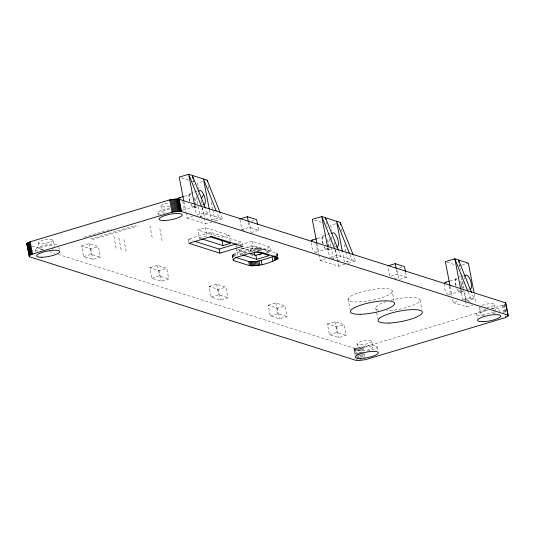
<?xml version="1.0" encoding="UTF-8"?>
<svg xmlns="http://www.w3.org/2000/svg" width="535" height="535" viewBox="0 0 535 535"><rect width="100%" height="100%" fill="white"/><g stroke="black" fill="none" stroke-linecap="round" stroke-linejoin="round"><path stroke-width="0.4" stroke-dasharray="2.67 2.01" d="M277.759 256.339L277.29 253.878L276.401 253.202L260.679 248.207L257.522 247.906L250.333 248.862L235.38 253.349L232.257 255.215L232.558 257.77M277.29 253.878L275.679 255.603M491.244 308.902L505.08 304.335M202.411 181.572L197.669 182.997L198.773 188.728M189.985 193.443L197.094 191.309M184.261 196.278L190.326 194.459M84.256 237.246L111.902 228.947M183.044 210.034L194.419 206.617M194.76 207.633L197.917 206.684M90.622 238.971L136.117 225.315M92.475 239.56L137.97 225.904M81.527 245.926L89.111 243.646L98.353 246.582L100.406 257.228L92.823 259.508L83.58 256.573L81.527 245.926L90.769 248.862L98.353 246.582M185.966 212.341L187.069 218.079L192.6 216.421M196.552 215.23L204.129 212.957L222.62 218.828L220.453 213.411M198.351 206.577L200.25 216.407L207.827 214.134L205.661 208.717M83.58 256.573L91.164 254.292L100.406 257.228M206.584 218.42L211.338 219.932L218.922 217.651L217.063 213.01M187.069 218.079L205.56 223.951L211.873 222.052M215.037 221.102L222.62 218.828M200.926 238.597L199.348 238.095L197.769 229.91L205.353 227.629L229.013 235.146L230.592 243.338M188.695 242.475L188.066 239.198L210.817 232.371L241.867 242.235L242.342 244.689M251.31 221.222L255.101 220.086M199.348 238.095L206.931 235.821L205.353 227.629M239.947 219.785L241.84 229.615L249.424 227.342L258.666 230.277L257.716 225.362M229.013 235.146L221.43 237.42L197.769 229.91M251.082 232.551L258.666 230.277M149.92 267.647L157.504 265.367L166.746 268.302L168.799 278.949L161.216 281.229L151.973 278.294L149.92 267.647L159.162 270.576L166.746 268.302M237.948 243.412L241.867 242.235M245.725 253.222L236.537 250.306L235.748 246.207L237.306 245.739M240.416 244.809L252.092 241.305L270.463 247.137L271.252 251.236L265.808 252.868M236.537 250.306L252.881 245.398L271.252 251.236M241.72 254.62L240.148 254.125L239.359 250.026L251.905 246.26L268.43 251.51L268.751 253.149M151.973 278.294L159.557 276.013L168.799 278.949M335.498 223.837L330.757 225.262L331.867 230.993M240.148 254.125L252.694 250.353L255.844 251.356M258.017 250.875L270.463 247.137M266.082 252.212L268.43 251.51M323.073 235.708L330.182 233.574M317.349 238.55L323.414 236.731M316.132 252.293L327.507 248.875M327.848 249.898L331.8 248.715M209.071 286.432L216.655 284.152L225.897 287.088L227.95 297.734L220.366 300.015L211.124 297.079L209.071 286.432L218.313 289.361L225.897 287.088M319.061 254.613L320.164 260.344L325.688 258.686M329.64 257.502L337.224 255.222L355.708 261.093L353.541 255.676M331.118 257.97L333.338 258.673L340.915 256.399L339.063 251.758M211.124 297.079L218.708 294.798L227.95 297.734M320.164 260.344L338.648 266.216L344.968 264.317M348.124 263.367L355.708 261.093M268.222 305.217L275.806 302.937L285.048 305.873L287.101 316.519L279.517 318.8L270.275 315.864L268.222 305.217L277.464 308.147L285.048 305.873M399.184 268.182L402.213 267.273M405.59 272.322L406.54 277.237L397.298 274.301L389.714 276.575L387.661 265.928M270.275 315.864L277.859 313.584L287.101 316.519M406.54 277.237L398.956 279.511L396.903 268.864M458.856 265.942L461.23 265.233M462.019 264.992L468.339 263.1M458.1 277.371L460.474 276.662M461.264 276.421L463.631 275.712M449.988 280.928L456.816 278.875M327.373 324.003L334.957 321.722L344.199 324.658L346.252 335.305L338.668 337.585L329.426 334.649L327.373 324.003L336.615 326.932L344.199 324.658M448.912 294.678L460.287 291.261M460.575 292.291L464.527 291.107L466.426 300.938L474.01 298.664L471.843 293.247M329.426 334.649L337.01 332.369L346.252 335.305M452.617 299.332L453.252 302.609L458.783 300.951M463.484 299.54L470.312 297.487L474.01 298.664M472.158 298.075L464.574 300.356L462.728 299.767L460.836 289.937M453.252 302.609L466.747 306.896L473.06 304.997M58.154 254.352L354.585 348.385L362.951 347.422L488.06 309.859M181.499 177.861L188.427 180.061M192.279 181.285L193.817 181.773M314.587 220.126L321.515 222.326M446.952 262.163L454.89 264.685M200.25 216.407L203.414 217.411M241.84 229.615L245.692 230.839M337.297 259.93L340.467 260.94M394.335 278.046L396.649 278.782M467.931 301.419L470.947 302.375M235.748 246.207L237.279 246.695M241.111 247.912L252.594 251.557M239.359 250.026L248.013 252.774M250.32 254.68L253.383 255.65M188.066 239.198L192.847 240.717M31.913 246.02L43.837 249.805M49.407 251.57L54.971 253.343M232.243 256.131L232.966 256.526M468.145 292.077L470.312 297.487M349.843 254.506L352.01 259.916L344.426 262.197L342.534 252.366M335.057 249.805L337.224 255.222M201.969 207.54L204.129 212.957M504.565 304.642L506.143 312.835M503.937 304.95L505.829 314.781M505.99 315.596L506.304 317.235M503.214 305.258L504.632 312.627M505.267 315.904L505.582 317.543M502.398 305.559L504.137 314.567M499.57 310.093L499.864 311.631M494.18 304.642L495.363 310.788M479.601 307.832L480.637 313.209M474.331 294.223L476.063 303.231M485.787 309.631A11.797 2.775 -10.9 0 0 476.431 313.905L477.314 318.512M459.331 264.083L460.434 269.814M462.641 281.283L463.898 287.837M461.063 277.411L463.116 288.057M463.277 288.88L465.483 300.342M465.637 301.165L466.747 306.896M450.095 286.232L451.988 296.056M420.022 300.102L421.914 309.932M396.348 269.386L397.298 274.301M392.242 291.628A22.53 5.296 -10.9 0 1 357.768 301.981A22.53 5.296 -10.9 0 1 360.45 292.184A22.53 5.296 -10.9 0 1 392.242 291.628L393.981 300.637M375.737 308.033L377.79 318.679M377.115 346.861L378.004 351.462M371.725 341.404A7.51 1.766 -10.9 0 1 360.236 344.854A7.51 1.766 -10.9 0 1 361.125 341.591A7.51 1.766 -10.9 0 1 371.725 341.404L372.908 347.549A7.51 1.766 -10.9 0 1 361.419 351A7.51 1.766 -10.9 0 1 362.309 347.737A7.51 1.766 -10.9 0 1 372.908 347.549M341.497 228.967L342.132 232.243M344.493 244.528L345.757 251.082M345.918 251.905L347.964 262.551M362.951 347.422L364.054 353.154M364.215 353.969L365.158 358.885M361.968 347.663L364.174 359.132M360.951 347.877L362.055 353.608M362.215 354.431L362.69 356.885M359.935 348.064L361.038 353.795M361.192 354.611L361.667 357.072M358.918 348.211L360.022 353.943M360.182 354.765L361.285 360.496M356.999 343.831L360.302 360.61M348.064 298.898L350.117 309.544M356.992 348.399L358.256 354.952M358.417 355.768L359.359 360.684M356.116 348.432L357.534 355.808M357.688 356.624L358.477 360.717M355.307 348.432L356.725 355.802M356.885 356.618L357.674 360.717M354.585 348.385L355.695 354.116M356.638 359.032L356.952 360.67M334.074 242.462L334.703 245.739M335.492 249.832L338.648 266.216M353.969 348.298L355.073 354.03M353.976 350.666L354.865 355.273M326.236 221.818L327.34 227.549M329.553 239.018L330.971 246.388M331.125 247.203L333.338 258.673M327.748 247.672L329.48 256.68M336.615 326.932L338.668 337.585M334.957 321.722L337.01 332.369M317.008 243.96L318.9 253.791M277.123 253.597L277.598 256.051M277.117 254.513L277.431 256.151M276.401 253.202L277.103 256.506M277.464 308.147L279.517 318.8M275.806 302.937L277.859 313.584M260.679 248.207L261.307 251.483M259.428 247.972L259.896 250.434M258.505 247.912L259.134 251.189M257.522 247.906L258.151 251.183M256.446 247.952L256.92 250.407M255.302 248.039L255.777 250.5M249.036 221.905L250.928 231.735M254.105 248.18L254.734 251.457M248.474 222.426L249.424 227.342M252.092 241.305L252.881 245.398M252.874 248.36L253.503 251.637M251.905 246.26L252.694 250.353M251.631 248.588L252.105 251.042M250.333 248.862L250.801 251.316M248.173 249.43L248.648 251.885M237.272 252.701L237.747 255.162M235.38 253.349L235.855 255.81M234.45 253.744L234.918 256.205M233.688 254.125L234.163 256.579M233.059 254.499L233.534 256.954M232.578 254.861L233.053 257.322M232.257 255.215L232.725 257.669M232.083 255.543L232.551 258.305M208.255 185.886L209.045 189.978M211.405 202.263L212.669 208.817M212.83 209.633L214.876 220.286M209.446 210.101L211.338 219.932M210.817 232.371L211.445 235.647M218.313 289.361L220.366 300.015M200.986 200.197L201.769 204.29M202.404 207.567L204.296 217.397M204.45 218.213L205.56 223.951M216.655 284.152L218.708 294.798M193.148 179.546L194.252 185.284M196.459 196.746L198.197 205.761M194.66 205.407L196.392 214.415M183.92 201.695L185.812 211.526M160.908 205.901L162.092 212.047M157.885 212.736L158.327 215.043M159.858 228.759L162.225 241.044M159.162 270.576L161.216 281.229M149.874 225.589L152.241 237.874M157.504 265.367L159.557 276.013M123.859 239.573L126.227 251.865M118.857 237.988L121.224 250.273M113.875 236.403L116.242 248.688M90.769 248.862L92.823 259.508M89.111 243.646L91.164 254.292M58.87 247.23L59.311 249.531M53.179 240.242A7.51 1.766 -10.9 0 1 41.69 243.692A7.51 1.766 -10.9 0 1 42.586 240.429A7.51 1.766 -10.9 0 1 53.179 240.242L54.363 246.388M38.453 242.663L39.637 248.808M35.43 249.497L35.872 251.804M481.975 305.378A7.51 1.766 -10.9 0 1 493.705 303.96A7.51 1.766 -10.9 0 1 486.944 307.632M481.246 308.046A7.51 1.766 -10.9 0 1 479.454 307.07M494.119 311.892A7.51 1.766 -10.9 0 1 481.513 314.032A7.51 1.766 -10.9 0 1 487.873 310.226M165.328 213.077A7.51 1.766 -10.9 0 1 162.473 211.519A7.51 1.766 -10.9 0 1 169.969 208.951M42.874 249.838A7.51 1.766 -10.9 0 1 42.927 246.836A7.51 1.766 -10.9 0 1 54.249 245.939M361.767 352.117A11.797 2.775 -10.9 0 1 355.929 348.927A11.797 2.775 -10.9 0 1 374.299 345.322A11.797 2.775 -10.9 0 1 370.628 350.378M369.939 350.572A11.797 2.775 -10.9 0 1 367.759 351.127M491.779 308.641A11.797 2.775 -10.9 0 1 498.968 310.929M495.611 312.748A11.797 2.775 -10.9 0 1 493.083 313.61M484.222 315.356A11.797 2.775 -10.9 0 1 476.431 313.905M53.4 248.788A11.797 2.775 -10.9 0 1 52.082 249.21M38.246 251.035A11.797 2.775 -10.9 0 1 41.917 245.98A11.797 2.775 -10.9 0 1 58.389 244.99M160.701 214.274A11.797 2.775 -10.9 0 1 158.908 211.572A11.797 2.775 -10.9 0 1 169.508 208.001M169.675 206.202A7.51 1.766 -10.9 0 1 160.901 206.142A7.51 1.766 -10.9 0 1 168.786 202.805M469.242 289.328A7.51 2.896 73.3 0 1 468.346 288.726M464.527 279.043A7.51 2.896 73.3 0 1 464.561 277.464M202.625 204.557A7.51 2.896 73.3 0 1 201.715 203.728M198.418 195.395A7.51 2.896 73.3 0 1 198.338 193.697M335.719 246.822A7.51 2.896 73.3 0 1 334.803 246M331.827 239.519A7.51 2.896 73.3 0 1 331.426 235.962M195.73 205.955A7.51 2.896 73.3 0 1 190.493 203.768M189.591 201.361A7.51 2.896 73.3 0 1 190.734 193.309M194.499 197.876A7.51 2.896 73.3 0 1 195.884 204.53M328.818 248.227A7.51 2.896 73.3 0 1 323.588 246.033M322.679 243.626A7.51 2.896 73.3 0 1 323.822 235.574M327.333 239.573A7.51 2.896 73.3 0 1 328.57 243.244L328.891 245.097A7.51 2.896 73.3 0 1 328.978 246.796M461.738 291.08A7.51 2.896 73.3 0 1 456.295 287.415M455.673 285.563A7.51 2.896 73.3 0 1 457.338 277.966M460.026 281.029A7.51 2.896 73.3 0 1 460.561 282.139M460.802 282.721A7.51 2.896 73.3 0 1 462.053 288.251M390.784 300.255A22.53 5.296 -10.9 0 1 419.908 300.63A22.53 5.296 -10.9 0 1 386.618 310.755M378.593 310.22A22.53 5.296 -10.9 0 1 386.176 301.62M195.248 205.186A6.433 2.488 73.3 0 1 191.476 204.651M189.992 201.24A6.433 2.488 73.3 0 1 190.968 194.345M194.586 199.294A6.433 2.488 73.3 0 1 195.041 200.913M328.336 247.444A6.427 2.481 73.3 0 1 324.571 246.909M323.254 244.04A6.427 2.481 73.3 0 1 324.056 236.617M327.667 241.566A6.427 2.481 73.3 0 1 327.995 242.643M328.396 244.769A6.427 2.481 73.3 0 1 328.47 246.22M311.082 242.796A6.427 2.481 73.3 0 0 314.366 251.791A6.427 2.481 73.3 0 0 317.021 248.18L316.753 246.595A6.427 2.481 73.3 0 0 315.69 243.452M182.602 201.18A6.433 2.488 73.3 0 1 182.402 210.148M461.518 289.147A6.433 2.488 73.3 0 1 458.034 289.749M456.087 285.496A6.433 2.488 73.3 0 1 457.512 278.982M461.016 284.647A6.433 2.488 73.3 0 1 461.551 287.797M449.106 286.472A6.433 2.488 73.3 0 1 448.216 294.571A6.433 2.488 73.3 0 1 444.204 284.406"/><path stroke-width="0.8" d="M505.742 303.746L505.495 302.81L178.048 198.926L169.682 199.889L30.234 241.753C29.271 242.215 25.887 243.037 27.138 244.502M508.243 315.757L507.862 315.095L180.415 211.211L172.049 212.174L32.602 254.038C31.639 254.499 28.255 255.322 29.505 256.787L356.952 360.67L365.318 359.707L505.582 317.543L508.243 315.757L505.756 303.004M277.906 258.606L278.08 257.977L277.19 257.295L261.468 252.299L258.311 252.005L248.962 253.523L236.169 257.449L232.872 259.635L233.755 260.625L249.477 265.614C259.174 266.35 269.607 263.367 277.906 258.606L277.591 256.974M201.227 198.766L203.721 194.459M235.326 257.275L248.688 261.521C257.723 262.779 266.49 258.438 274.923 255.984L275.712 260.077M178.951 197.87L183.498 196.505M239.787 218.969L247.371 216.695L256.613 219.624L257.562 224.539M201.715 238.851L223.008 245.612L230.592 243.338L210.081 236.824M194.439 241.225L219.123 249.063L236.376 243.88M219.912 253.155L242.656 246.327L211.599 236.463L188.855 243.291L219.912 253.155L219.123 249.063M249.591 253.276L255.884 255.275L262.157 253.389M258.806 254.968L261.14 254.272M312.045 240.148L316.593 238.777M242.509 254.874L256.673 259.368L269.219 255.603L256.633 251.604M388.423 265.701L395.245 263.655L404.487 266.59L405.436 271.506M445.441 282.293L449.233 281.156M220.139 212.636L207.145 180.148L188.661 174.283L179.185 177.125L183.759 200.879M353.234 254.907L340.24 222.42L321.756 216.548L312.273 219.39L316.847 243.144M471.536 292.478L458.542 259.99L459.01 262.444M467.837 291.301L454.844 258.813L445.367 261.655L449.942 285.409M349.228 252.955L336.542 221.243L342.38 251.55M338.441 250.206L325.447 217.718L325.768 219.357M334.749 249.036L321.756 216.548L327.433 246.033M216.133 210.69L203.454 178.978L209.285 209.279M205.353 207.941L192.359 175.453L192.995 178.73M201.655 206.771L188.661 174.283L194.345 203.768M505.495 302.81L508.11 316.031M474.017 292.585L468.339 263.1L454.844 258.813L460.675 289.121M395.245 263.655L396.194 268.57M340.24 222.42L340.708 224.874M277.264 257.322L277.578 258.96M276.622 256.867L277.097 259.328M275.839 256.425L276.468 259.702M273.987 256.379L274.776 260.471M272.094 257.027L272.883 261.12M261.194 260.298L261.983 264.39M259.04 260.866L259.829 264.959M257.736 261.14L258.525 265.24M255.884 255.275L256.673 259.368M256.492 261.368L257.281 265.46M247.371 216.695L248.32 221.604M254.125 252.045L254.754 255.322M255.262 261.548L256.051 265.641M254.065 261.689L254.854 265.781M252.921 261.775L253.71 265.875M251.851 261.822L252.634 265.915M250.868 261.816L251.657 265.908M249.945 261.755L250.734 265.848M248.688 261.521L249.477 265.614M233.441 258.987L233.755 260.625M222.058 240.696L223.008 245.612M207.145 180.148L207.466 181.786M179.212 199.187L181.579 211.472M178.663 199.013L181.031 211.298M178.048 198.926L180.415 211.211M177.326 198.88L179.693 211.164M176.523 198.873L178.884 211.164M175.64 198.913L178.008 211.198M174.698 198.987L177.065 211.272M173.714 199.1L176.082 211.385M172.705 199.247L175.065 211.532M171.681 199.435L174.049 211.72M170.672 199.649L173.032 211.934M169.682 199.889L172.049 212.174M30.234 241.753L32.602 254.038M29.418 242.054L31.786 254.339M28.696 242.362L31.063 254.647M28.067 242.669L30.435 254.954M27.552 242.977L29.92 255.262M27.158 243.278L29.525 255.563M26.89 243.565L29.505 256.787M26.757 243.84L29.244 256.593M464.835 276.214A7.51 2.896 73.3 0 1 470.278 279.879A7.51 2.896 73.3 0 1 470.051 289.448M198.873 191.216A7.51 2.896 73.3 0 1 204.43 196.245A7.51 2.896 73.3 0 1 203.487 204.918M331.961 233.481A7.51 2.896 73.3 0 1 337.518 238.51A7.51 2.896 73.3 0 1 336.575 247.183M311.209 241.579A6.427 2.481 73.3 0 1 312.687 240.034M178.122 199.308A6.433 2.488 73.3 0 1 180.328 198.064M444.438 283.336A6.433 2.488 73.3 0 1 446.136 282.393M41.697 257.255A11.797 2.775 -10.9 0 0 59.753 251.838A11.797 2.775 -10.9 0 0 43.101 252.125A11.797 2.775 -10.9 0 0 41.697 257.255M164.151 220.494A11.797 2.775 -10.9 0 0 182.208 215.077A11.797 2.775 -10.9 0 0 165.556 215.364A11.797 2.775 -10.9 0 0 164.151 220.494M360.242 358.423A11.797 2.775 -10.9 0 0 378.298 353A11.797 2.775 -10.9 0 0 361.647 353.287A11.797 2.775 -10.9 0 0 360.242 358.423M482.697 321.662A11.797 2.775 -10.9 0 0 500.753 316.238A11.797 2.775 -10.9 0 0 484.101 316.526A11.797 2.775 -10.9 0 0 482.697 321.662M360.135 314.266A22.53 5.296 -10.9 0 0 394.609 303.913A22.53 5.296 -10.9 0 0 362.817 304.468A22.53 5.296 -10.9 0 0 360.135 314.266M388.985 323.04A22.53 5.296 -10.9 0 0 422.389 312.386A22.53 5.296 -10.9 0 0 389.366 313.637A22.53 5.296 -10.9 0 0 388.985 323.04"/></g></svg>
